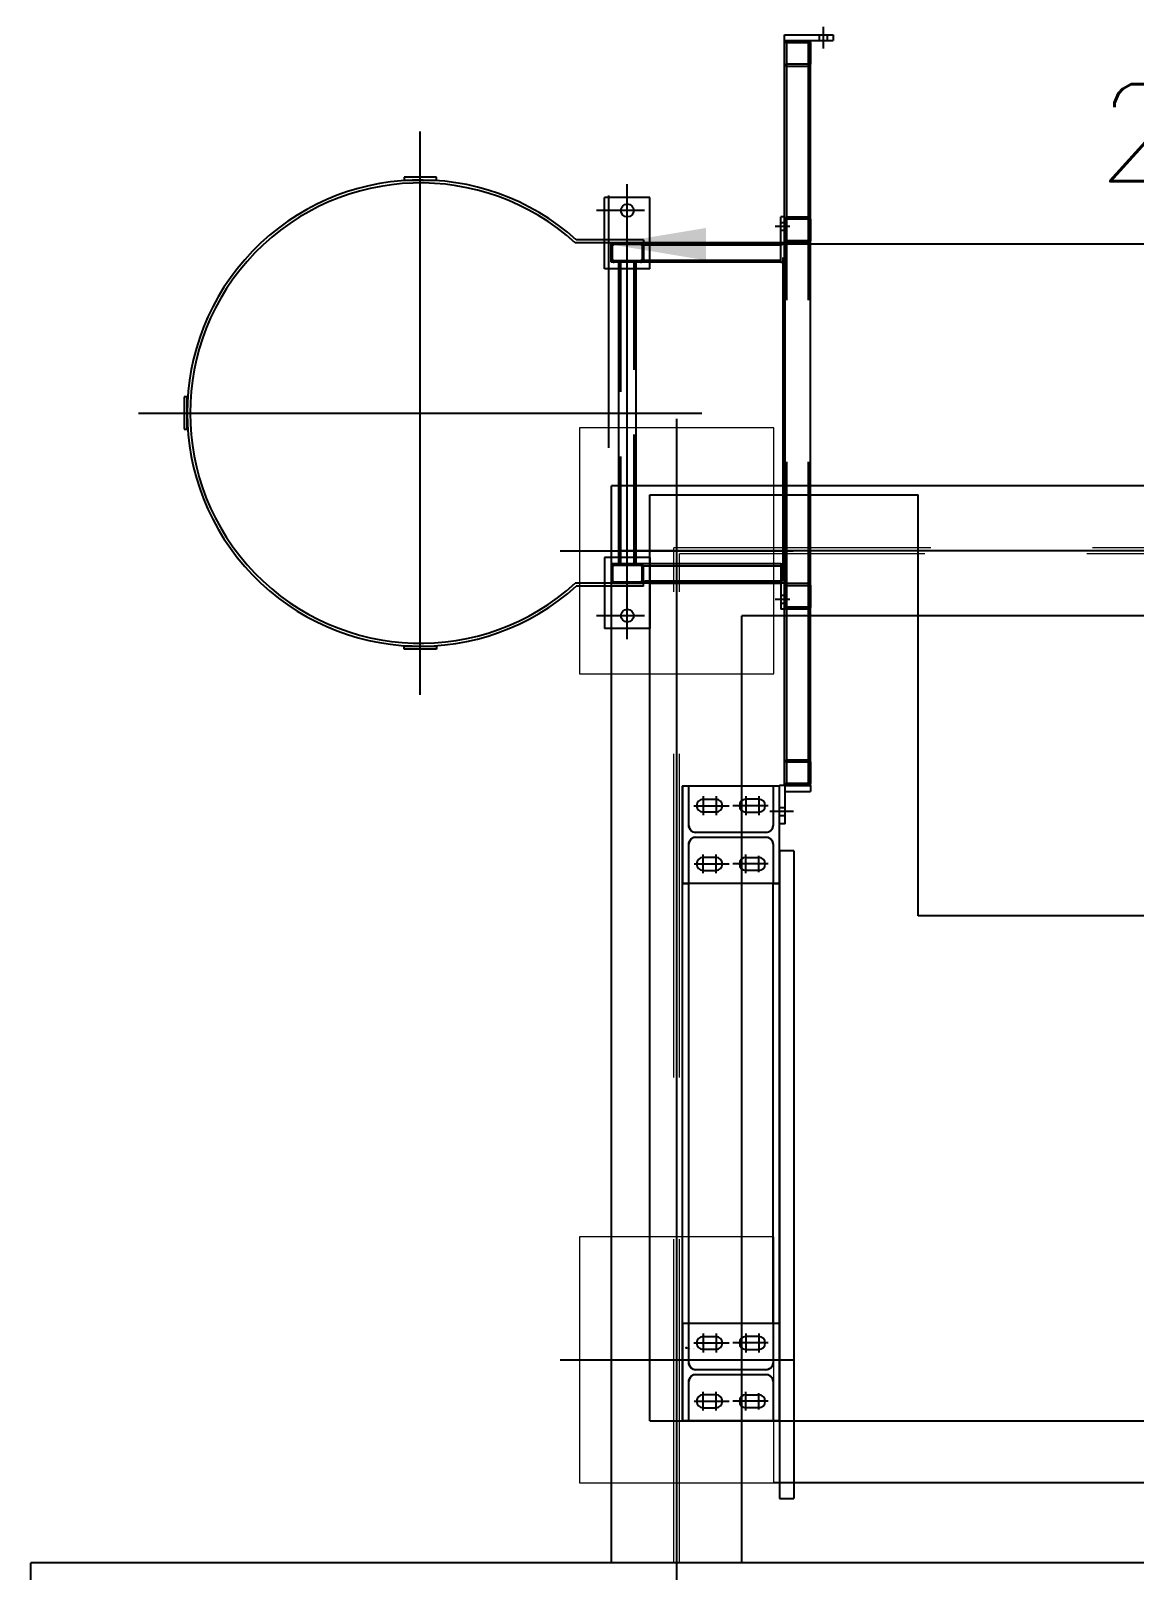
# Model space of a CAD drawing. Header units: millimetres. Extents: x 10462777 to 22643323, y 453826 to 1389191.
# Drawn here: x 11319991 to 11321696, y 600625 to 603003 of the extents above; entities that cross this region are included whole.
import ezdxf
from ezdxf.enums import TextEntityAlignment as Align

# ---------------------------------------------------------------- set-up
doc = ezdxf.new("R2010")
doc.units = ezdxf.units.MM
doc.header["$LTSCALE"] = 200
doc.header["$MEASUREMENT"] = 0
doc.header["$PDMODE"] = 35
doc.header["$PDSIZE"] = -5
doc.linetypes.add('CENTER', pattern=[2, 1.25, -0.25, 0.25, -0.25])
doc.linetypes.add('HIDDEN', pattern=[3.75, 2.5, -1.25])
doc.layers.get('0').update_dxf_attribs({"linetype": 'CONTINUOUS'})
doc.layers.get('DEFPOINTS').update_dxf_attribs({"linetype": 'CONTINUOUS'})
for name, color, linetype in [('3 Hidden', 3, 'HIDDEN'), ('7', 7, 'CONTINUOUS'), ('BOM', 6, 'CONTINUOUS'), ('CENTER', 1, 'CONTINUOUS'), ('HIDDEN', 7, 'HIDDEN')]:
    doc.layers.add(name, color=color, linetype=linetype)
doc.layers.add('AM_0', color=7, linetype='CONTINUOUS', lineweight=30)
doc.layers.add('AM_3', color=6, linetype='HIDDEN', lineweight=15)
doc.styles.add('ROMANS', font='txt.shx ', dxfattribs={"bigfont": ' whgtxt.shx'})
doc.styles.get("Standard").update_dxf_attribs({"font": 'SYMBOL'})
doc.dimstyles.new('ROMANS', dxfattribs={"dimtxt": 2.5, "dimasz": 2.5, "dimexe": 1.25, "dimexo": 0.625, "dimtad": 1, "dimdec": 4, "dimdsep": 46, "dimlunit": 6, "dimtxsty": 'Standard', "dimcen": 2.5, "dimadec": 0, "dimazin": 0, "dimtfac": 1, "dimtdec": 4, "dimtmove": 0, "dimatfit": 3, "dimfxl": 1, "dimtolj": 1, "dimtzin": 0, "dimarcsym": 0})

# ---------------------------------------------------------------- blocks, each defined once
blk = doc.blocks.new('*D129')
at = {"layer": '7', "color": 1, "linetype": 'ByBlock', "lineweight": -2, "transparency": 16777216}
for p, q in [((11320884.1, 602358.9), (11320884.1, 602748.6)), ((11322973.1, 602358.9), (11322973.1, 602748.6)), ((11322823.1, 602673.6), (11321034.1, 602673.6))]:
    blk.add_line(p, q, dxfattribs=at)
at = {"layer": '7', "color": 1, "transparency": 16777216}
for points in [[(11321034.1, 602698.6), (11321034.1, 602648.6), (11320884.1, 602673.6)], [(11322823.1, 602698.6), (11322823.1, 602648.6), (11322973.1, 602673.6)]]:
    blk.add_solid(points, dxfattribs=at)
at = {"layer": 'DEFPOINTS', "color": 0, "transparency": 16777216}
for p in [(11320884.1, 602673.6), (11320884.1, 602298.9), (11322973.1, 602298.9)]:
    blk.add_point(p, dxfattribs=at)
at = {"layer": '7', "color": 4, "transparency": 16777216, "insert": (11321928.6, 602822.8), "char_height": 150, "attachment_point": 5, "style": 'ROMANS'}
blk.add_mtext('\\A1;2,089', dxfattribs=at)
blk = doc.blocks.new('A$C589C101D')
at = {"layer": '7', "color": 3}
for p, q in [((1767.5, 1050), (1767.5, 4036)), ((3606, 4036), (1767.5, 4036)), ((103.5, 1050), (103.5, 3139)), ((1767.5, 3139), (103.5, 3139)), ((304.5, 1251), (304.5, 2938)), ((1767.5, 2938), (304.5, 2938))]:
    blk.add_line(p, q, dxfattribs=at)
at = {"layer": '7'}
blk.add_line((1644, 1300.5), (1644, 2888.5), dxfattribs=at)
at = {"layer": 'AM_3', "color": 6, "linetype": 'Continuous'}
for p, q in [((14, 2888.5), (14, 3188.5)), ((14, 3188.5), (394, 3188.5)), ((394, 3188.5), (394, 2888.5)), ((1264, 2888.5), (1264, 3188.5)), ((1264, 3188.5), (1644, 3188.5)), ((1644, 3188.5), (1644, 2888.5)), ((394, 2888.5), (14, 2888.5)), ((1644, 2888.5), (1264, 2888.5))]:
    blk.add_line(p, q, dxfattribs=at)
at = {"layer": 'AM_3', "color": 7, "linetype": 'HIDDEN'}
for p, q in [((199.5, 1146), (199.5, 3043)), ((1767.5, 3043), (199.5, 3043)), ((208.5, 1155), (208.5, 3034)), ((1767.5, 3034), (208.5, 3034))]:
    blk.add_line(p, q, dxfattribs=at)
at = {"layer": 'CENTER'}
for p, q in [((204, 3218.5), (204, 2858.5)), ((1454, 3218.5), (1454, 2858.5)), ((204, 1150.5), (204, 3128.6)), ((0, 3038.5), (408, 3038.5)), ((304, 3038.5), (1977, 3038.5)), ((1250, 3038.5), (1658, 3038.5))]:
    blk.add_line(p, q, dxfattribs=at)
blk = doc.blocks.new('A$C3BE33B26')
at = {"layer": 'HIDDEN', "ltscale": 0.5}
for p, q in [((0, 35.4), (0, 4.6)), ((3.2, 35.4), (3.2, 4.6)), ((35.4, 40), (4.6, 40)), ((35.4, 36.8), (4.6, 36.8)), ((36.8, 4.6), (36.8, 35.4)), ((40, 4.6), (40, 35.4)), ((4.6, 3.2), (35.4, 3.2)), ((4.6, 0), (35.4, 0))]:
    blk.add_line(p, q, dxfattribs=at)
for centre, radius, start, end in [((4.6, 35.4), 4.6, 90, 180), ((4.6, 35.4), 1.4, 90, 180), ((35.4, 35.4), 4.6, 0, 90), ((35.4, 35.4), 1.4, 0, 90), ((4.6, 4.6), 4.6, 180, 270), ((4.6, 4.6), 1.4, 180, 270), ((35.4, 4.6), 4.6, 270, 360), ((35.4, 4.6), 1.4, 270, 360)]:
    blk.add_arc(centre, radius, start, end, dxfattribs=at)
blk = doc.blocks.new('MCLBM1')
at = {"layer": 'BOM', "color": 0}
blk.add_circle((0, 0), 0.5, dxfattribs=at)
at = {"flags": 10}
blk.add_attdef('BM', text='', height=0.5, dxfattribs=at).set_placement((0, 0), align=Align.MIDDLE)
at = {"flags": 9}
for tag, p in [('SPEC', (0, -3)), ('WEIGHT', (0, -6)), ('USER1', (0, -8)), ('USER2', (0, -9)), ('USER3', (0, -10)), ('USER4', (0, -11)), ('USER5', (0, -12)), ('USER6', (0, -13)), ('NAME', (0, -1)), ('ENAME', (0, -2)), ('MATERIAL', (0, -4)), ('REMARK', (0, -5)), ('PRICE', (0, -7))]:
    blk.add_attdef(tag, p, '', height=0.5, dxfattribs=at)

msp = doc.modelspace()

# ---------------------------------------------------------------- linework, layer by layer
for p, q in [((11321155.64635, 602988.15606), (11321155.64635, 602997.15606)), ((11321155.64635, 602997.15606), (11321230.64635, 602997.15606)), ((11321230.64635, 602997.15606), (11321230.64635, 602988.15606)), ((11321155.64635, 602988.15606), (11321230.64635, 602988.15606)), ((11321155.64635, 602231.15569), (11321155.64635, 602757.15569)), ((11320877.64737, 602635.63618), (11320877.64737, 602745.63618)), ((11320947.64737, 602745.63618), (11320877.64737, 602745.63618)), ((11320947.64737, 602635.63618), (11320947.64737, 602745.63618)), ((11321155.64635, 602675.63618), (11320936.64635, 602675.63618)), ((11321155.64635, 602675.63618), (11321065.64635, 602675.63618)), ((11321156.64635, 602149.63618), (11321156.64635, 602675.63618)), ((11320947.64737, 602635.63618), (11320877.64737, 602635.63618)), ((11321149.64635, 602645.63618), (11321155.64635, 602645.63618)), ((11320947.64737, 602189.63618), (11320877.64737, 602189.63618)), ((11320877.64737, 602189.63618), (11320877.64737, 602079.63618)), ((11320947.64737, 602189.63618), (11320947.64737, 602079.63618)), ((11321149.64635, 602179.63618), (11321155.64635, 602179.63618)), ((11321155.64635, 602149.63618), (11320936.64635, 602149.63618)), ((11321155.64635, 602149.63618), (11320936.64635, 602149.63618)), ((11321193.05894, 602109.63618), (11321150.64635, 602109.63618)), ((11320947.64737, 602079.63618), (11320877.64737, 602079.63618)), ((11320997.64618, 601686.1555), (11320997.64618, 601836.1555)), ((11320997.64618, 601686.1555), (11320997.64618, 601836.1555)), ((11321007.64631, 601836.15454), (11320997.64631, 601836.15454)), ((11320997.64631, 601836.15454), (11320997.64631, 601761.15454)), ((11321007.64631, 601775.65454), (11321007.64631, 601836.15454)), ((11321147.64631, 601836.15454), (11321137.64631, 601836.15454)), ((11321137.64631, 601836.15454), (11321137.64631, 601775.65454)), ((11321147.64631, 601761.15454), (11321147.64631, 601836.15454)), ((11321195.64635, 601837.15563), (11321147.64635, 601837.15563)), ((11321147.64635, 601778.15563), (11321147.64635, 601837.15563)), ((11321155.64635, 601837.15563), (11321195.64635, 601837.15563)), ((11321156.64635, 601778.15563), (11321156.64635, 601837.15563)), ((11321156.64635, 601828.15563), (11321195.64635, 601828.15563)), ((11321195.64635, 601837.15563), (11321195.64635, 601828.15563)), ((11320997.64631, 601761.15454), (11320997.64631, 601686.15454)), ((11321126.64631, 601764.65454), (11321018.64631, 601764.65454)), ((11321018.64631, 601757.65454), (11321126.64631, 601757.65454)), ((11321147.64631, 601686.15454), (11321147.64631, 601761.15454)), ((11321007.64631, 601686.15454), (11321007.64631, 601746.65454)), ((11321137.64631, 601746.65454), (11321137.64631, 601686.15454)), ((11320997.64631, 601686.15454), (11321007.64631, 601686.15454)), ((11321137.64631, 601686.15454), (11321147.64631, 601686.15454)), ((11320997.64631, 600856.15454), (11320997.64631, 601006.15454)), ((11320997.64631, 600856.15454), (11320997.64631, 601006.15454)), ((11321007.64631, 601006.15454), (11320997.64631, 601006.15454)), ((11320997.64631, 601006.15454), (11320997.64631, 600931.15454)), ((11321007.64631, 600945.65454), (11321007.64631, 601006.15454)), ((11321147.64631, 601006.15454), (11321137.64631, 601006.15454)), ((11321137.64631, 601006.15454), (11321137.64631, 600945.65454)), ((11321147.64631, 600931.15454), (11321147.64631, 601006.15454)), ((11320997.64631, 600931.15454), (11320997.64631, 600856.15454)), ((11321126.64631, 600934.65454), (11321018.64631, 600934.65454)), ((11321018.64631, 600927.65454), (11321126.64631, 600927.65454)), ((11321147.64631, 600856.15454), (11321147.64631, 600931.15454)), ((11321007.64631, 600856.15454), (11321007.64631, 600916.65454)), ((11321137.64631, 600916.65454), (11321137.64631, 600856.15454)), ((11320997.64631, 600856.15454), (11321007.64631, 600856.15454)), ((11321137.64631, 600856.15454), (11321147.64631, 600856.15454))]:
    msp.add_line(p, q)
at = {"color": 3}
for p, q in [((11321155.64635, 601837.15563), (11321155.64635, 602988.15606)), ((11321195.64635, 601837.15563), (11321195.64635, 602988.15606)), ((11321195.64635, 602750.15606), (11321195.64635, 602850.15606)), ((11320887.64737, 602645.63618), (11320887.64737, 602675.63641)), ((11321149.64635, 602675.63618), (11320887.64737, 602675.63618)), ((11321149.64635, 602645.63618), (11320887.64737, 602645.63618)), ((11321195.64635, 602440.15569), (11321195.64635, 602540.15569)), ((11321149.64635, 602179.63618), (11320887.64737, 602179.63618)), ((11320887.64737, 602179.63618), (11320887.64737, 602149.63594)), ((11321149.64635, 602149.63618), (11320887.64737, 602149.63618)), ((11321147.64619, 601836.15498), (11320997.64619, 601836.15498)), ((11321147.64618, 601686.1555), (11320997.64618, 601686.1555)), ((11320997.64631, 600856.15454), (11320997.64631, 601686.15454)), ((11321007.64639, 601006.15502), (11321007.64639, 601686.15502)), ((11321137.6461, 601006.15502), (11321137.6461, 601686.15502)), ((11321147.64631, 600856.15454), (11321147.64618, 601686.1555)), ((11321147.64631, 601006.15403), (11320997.64631, 601006.15403)), ((11321147.64631, 600856.15454), (11320997.64631, 600856.15454))]:
    msp.add_line(p, q, dxfattribs=at)
at = {"color": 2}
for p, q in [((11320617.8673, 602777.13618), (11320567.8673, 602777.13618)), ((11320567.8673, 602777.13618), (11320567.8673, 602772.63618)), ((11320617.8673, 602772.63618), (11320617.8673, 602777.13618)), ((11320567.8673, 602772.63618), (11320617.8673, 602772.63618)), ((11320937.64736, 602675.63618), (11320832.05603, 602675.63618)), ((11320937.64737, 602680.13618), (11320833.78952, 602680.13661)), ((11320937.64737, 602680.13618), (11320837.07935, 602680.1366)), ((11320937.64737, 602680.13618), (11320888.54296, 602680.13631)), ((11320937.64737, 602680.13618), (11320888.54296, 602680.13631)), ((11320937.64737, 602680.13618), (11320937.64736, 602675.63618)), ((11320937.64737, 602680.13618), (11320937.64736, 602675.63618)), ((11320899.04737, 602645.63618), (11320899.04737, 602179.63618)), ((11320926.24737, 602179.63618), (11320926.24737, 602645.63618)), ((11320232.8673, 602437.63618), (11320228.3673, 602437.63618)), ((11320228.3673, 602437.63618), (11320228.3673, 602387.63618)), ((11320232.8673, 602387.63618), (11320232.8673, 602437.63618)), ((11320228.3673, 602387.63618), (11320232.8673, 602387.63618)), ((11320937.64736, 602149.63618), (11320832.05603, 602149.63618)), ((11320937.64737, 602145.13618), (11320833.78952, 602145.13574)), ((11320937.64737, 602145.13618), (11320837.07935, 602145.13575)), ((11320937.64737, 602145.13618), (11320937.64736, 602149.63618)), ((11320937.64737, 602145.13618), (11320937.64736, 602149.63618)), ((11320567.8673, 602048.13618), (11320567.8673, 602052.63618)), ((11320567.8673, 602052.63618), (11320617.8673, 602052.63618)), ((11320617.8673, 602048.13618), (11320567.8673, 602048.13618)), ((11320617.8673, 602052.63618), (11320617.8673, 602048.13618))]:
    msp.add_line(p, q, dxfattribs=at)
at = {"color": 4}
for p, q in [((11321155.64635, 602715.63618), (11321149.64635, 602715.63618)), ((11321149.64635, 602645.63618), (11321149.64635, 602715.63618)), ((11321155.64635, 602715.63618), (11321155.64635, 602645.63618)), ((11320937.64736, 602675.63618), (11320887.647, 602675.63641)), ((11320937.64737, 602645.63618), (11320937.64737, 602675.63618)), ((11320948.56547, 602675.63618), (11321149.64635, 602675.63618)), ((11321155.64635, 602645.63618), (11320887.64737, 602645.63618)), ((11320937.64737, 602645.63618), (11320887.64737, 602645.63618)), ((11320937.64737, 602179.63618), (11320887.64737, 602179.63618)), ((11321149.64635, 602179.63618), (11321149.64635, 602109.63618)), ((11321155.64635, 602109.63618), (11321155.64635, 602179.63618)), ((11320937.64736, 602149.63618), (11320887.647, 602149.63594)), ((11320948.56547, 602149.63618), (11321149.64635, 602149.63618)), ((11321155.64635, 602109.63618), (11321149.64635, 602109.63618)), ((11321029.64585, 601816.15453), (11321049.64585, 601816.15453)), ((11321115.64643, 601816.15454), (11321095.64643, 601816.15454)), ((11321049.64585, 601796.15453), (11321029.64585, 601796.15453)), ((11321095.64643, 601796.15454), (11321115.64643, 601796.15454)), ((11321049.6463, 601726.15329), (11321029.6463, 601726.15303)), ((11321029.64656, 601706.15303), (11321049.64656, 601706.15329)), ((11321115.64573, 601706.15304), (11321095.64573, 601706.15329)), ((11321095.64598, 601726.15329), (11321115.64598, 601726.15304)), ((11321029.64586, 600986.15402), (11321049.64586, 600986.15402)), ((11321115.64643, 600986.15403), (11321095.64643, 600986.15403)), ((11321049.64586, 600966.15402), (11321029.64586, 600966.15402)), ((11321095.64643, 600966.15403), (11321115.64643, 600966.15403)), ((11321049.64631, 600896.15277), (11321029.64631, 600896.15252)), ((11321029.64656, 600876.15252), (11321049.64656, 600876.15277)), ((11321115.64573, 600876.15252), (11321095.64573, 600876.15278)), ((11321095.64599, 600896.15278), (11321115.64599, 600896.15252))]:
    msp.add_line(p, q, dxfattribs=at)
at = {"color": 63}
for p, q in [((11321155.64635, 602675.63618), (11321155.64635, 602715.63618)), ((11321155.64635, 602149.63618), (11321155.64635, 602109.63618))]:
    msp.add_line(p, q, dxfattribs=at)
at = {"color": 1, "linetype": 'CENTER'}
for p, q in [((11321163.83643, 602700.63618), (11321141.16843, 602700.63618)), ((11321163.83643, 602124.63618), (11321141.16843, 602124.63618))]:
    msp.add_line(p, q, dxfattribs=at)
at = {"color": 191}
for p, q in [((11320947.64631, 600856.15454), (11320947.64631, 602286.15454)), ((11320947.64631, 602286.15454), (11321361.64631, 602286.15454)), ((11320947.64631, 602286.15454), (11321361.64631, 602286.15454)), ((11321361.64631, 601636.15454), (11321361.64631, 602286.15454)), ((11321733.64631, 601636.15454), (11321361.64631, 601636.15454)), ((11320947.64631, 600856.15454), (11321957.64631, 600856.15454))]:
    msp.add_line(p, q, dxfattribs=at)
at = {"color": 0}
msp.add_line((11321156.64635, 601778.15563), (11321147.64618, 601778.15563), dxfattribs=at)
at = {"color": 241}
for p, q in [((11321147.64631, 601736.15454), (11321147.64631, 600736.15454)), ((11321169.64631, 601736.15454), (11321147.64631, 601736.15454)), ((11321169.64631, 601736.15454), (11321169.64631, 600736.15454)), ((11321147.64631, 600736.15454), (11321169.64631, 600736.15454))]:
    msp.add_line(p, q, dxfattribs=at)
for points in [[(11321147.64618, 601761.1555), (11321147.64618, 601836.1555), (11321137.64618, 601836.1555), (11321137.64618, 601775.6555, -0.4142135624), (11321126.64618, 601764.6555), (11321018.64618, 601764.6555, -0.4142135624), (11321007.64618, 601775.6555), (11321007.64618, 601836.1555), (11320997.64618, 601836.1555), (11320997.64618, 601761.1555)], [(11320997.64618, 601761.1555), (11320997.64618, 601686.1555), (11321007.64618, 601686.1555), (11321007.64618, 601746.6555, -0.4142135624), (11321018.64618, 601757.6555), (11321126.64618, 601757.6555, -0.4142135624), (11321137.64618, 601746.6555), (11321137.64618, 601686.1555), (11321147.64618, 601686.1555), (11321147.64618, 601761.1555)], [(11321147.64631, 600931.15454), (11321147.64631, 601006.15454), (11321137.64631, 601006.15454), (11321137.64631, 600945.65454, -0.4142135624), (11321126.64631, 600934.65454), (11321018.64631, 600934.65454, -0.4142135624), (11321007.64631, 600945.65454), (11321007.64631, 601006.15454), (11320997.64631, 601006.15454), (11320997.64631, 600931.15454)], [(11320997.64631, 600931.15454), (11320997.64631, 600856.15454), (11321007.64631, 600856.15454), (11321007.64631, 600916.65454, -0.4142135624), (11321018.64631, 600927.65454), (11321126.64631, 600927.65454, -0.4142135624), (11321137.64631, 600916.65454), (11321137.64631, 600856.15454), (11321147.64631, 600856.15454), (11321147.64631, 600931.15454)]]:
    msp.add_lwpolyline(points, format="xyb")
for centre in [(11320912.64737, 602725.63618), (11320912.64737, 602099.63618)]:
    msp.add_circle(centre, 10)
at = {"color": 2}
for radius, start, end in [(360, 47.99245967, 312.00754033), (355.5, 47.71464492, 312.28535508)]:
    msp.add_arc((11320592.8673, 602412.63618), radius, start, end, dxfattribs=at)
at = {"color": 4}
for centre, start, end in [((11321029.64585, 601806.15453), 90, 270), ((11321049.64585, 601806.15453), 270, 90), ((11321095.64643, 601806.15454), 90, 270), ((11321115.64643, 601806.15454), 270, 90), ((11321029.64643, 601716.15303), 90.00073264, 270.00073264), ((11321049.64643, 601716.15329), 270.00073264, 90.00073264), ((11321095.64585, 601716.15329), 89.99926736, 269.99926736), ((11321115.64585, 601716.15304), 269.99926736, 89.99926736), ((11321029.64586, 600976.15402), 90, 270), ((11321049.64586, 600976.15402), 270, 90), ((11321095.64643, 600976.15403), 90, 270), ((11321115.64643, 600976.15403), 270, 90), ((11321029.64643, 600886.15252), 90.00073264, 270.00073264), ((11321049.64643, 600886.15277), 270.00073264, 90.00073264), ((11321095.64586, 600886.15278), 89.99926736, 269.99926736), ((11321115.64586, 600886.15252), 269.99926736, 89.99926736)]:
    msp.add_arc(centre, 10, start, end, dxfattribs=at)
for centre, start, end in [((11321018.64631, 601775.65454), 180, 270), ((11321018.64631, 601746.65454), 90, 180), ((11321126.64631, 601775.65454), 270, 0), ((11321126.64631, 601746.65454), 0, 90), ((11321018.64631, 600945.65454), 180, 270), ((11321126.64631, 600945.65454), 270, 0), ((11321018.64631, 600916.65454), 90, 180), ((11321126.64631, 600916.65454), 0, 90)]:
    msp.add_arc(centre, 11, start, end)
at = {"layer": '3 Hidden', "color": 7, "linetype": 'HIDDEN', "ltscale": 0.7}
for p, q in [((11321155.64635, 602706.63618), (11321149.64635, 602706.63618)), ((11321155.64635, 602694.63618), (11321149.64635, 602694.63618)), ((11320937.64737, 602672.63618), (11321149.64635, 602672.63618)), ((11320937.64737, 602648.63618), (11321149.64635, 602648.63618)), ((11320937.64737, 602176.63618), (11321149.64635, 602176.63618)), ((11320937.64737, 602152.63618), (11321149.64635, 602152.63618)), ((11321155.64635, 602130.63618), (11321149.64635, 602130.63618)), ((11321155.64635, 602118.63618), (11321149.64635, 602118.63618))]:
    msp.add_line(p, q, dxfattribs=at)
at = {"layer": '3 Hidden', "color": 7, "linetype": 'HIDDEN', "ltscale": 0.4}
for p, q in [((11320901.84737, 602645.63618), (11320901.84737, 602179.63618)), ((11320923.44737, 602179.63618), (11320923.44737, 602645.63618))]:
    msp.add_line(p, q, dxfattribs=at)
at = {"layer": '3 Hidden', "color": 7, "linetype": 'HIDDEN'}
for p, q in [((11321147.64635, 601803.15563), (11321156.64635, 601803.15563)), ((11321147.64635, 601791.15563), (11321156.64635, 601791.15563))]:
    msp.add_line(p, q, dxfattribs=at)
at = {"layer": '3 Hidden', "color": 7, "linetype": 'HIDDEN', "ltscale": 0.4}
for points in [[(11320933.04737, 602645.63629), (11320892.24737, 602645.63629, -0.414213562), (11320887.64737, 602650.23629), (11320887.64737, 602671.03629, -0.414213562), (11320892.24737, 602675.63629), (11320933.04737, 602675.63629, -0.414213562), (11320937.64737, 602671.03629), (11320937.64737, 602650.23629, -0.414213562), (11320933.04737, 602645.63629)], [(11320933.04737, 602647.93629), (11320892.24737, 602647.93629, -0.414213562), (11320889.94737, 602650.23629), (11320889.94737, 602671.03629, -0.414213562), (11320892.24737, 602673.33629), (11320933.04737, 602673.33629, -0.414213562), (11320935.34737, 602671.03629), (11320935.34737, 602650.23629, -0.414213562), (11320933.04737, 602647.93629)], [(11320933.04737, 602179.63606), (11320892.24737, 602179.63606, 0.414213562), (11320887.64737, 602175.03606), (11320887.64737, 602154.23606, 0.414213562), (11320892.24737, 602149.63606), (11320933.04737, 602149.63606, 0.414213562), (11320937.64737, 602154.23606), (11320937.64737, 602175.03606, 0.414213562), (11320933.04737, 602179.63606)], [(11320933.04737, 602177.33606), (11320892.24737, 602177.33606, 0.414213562), (11320889.94737, 602175.03606), (11320889.94737, 602154.23606, 0.414213562), (11320892.24737, 602151.93606), (11320933.04737, 602151.93606, 0.414213562), (11320935.34737, 602154.23606), (11320935.34737, 602175.03606, 0.414213562), (11320933.04737, 602177.33606)]]:
    msp.add_lwpolyline(points, format="xyb", dxfattribs=at)
at = {"layer": 'AM_0', "lineweight": -3}
for p, q in [((11321155.64635, 602235.65569), (11321155.64635, 602752.65569)), ((11321156.64635, 602154.13618), (11321156.64635, 602671.13618))]:
    msp.add_line(p, q, dxfattribs=at)
at = {"layer": 'BOM', "color": 0}
msp.add_circle((11321003.64631, 600968.65454), 0.5, dxfattribs=at)
at = {"layer": 'CENTER'}
for p, q in [((11321215.64635, 602975.54868), (11321215.64635, 603009.3998)), ((11320592.8673, 601977.63618), (11320592.8673, 602847.63618)), ((11320939.14737, 602725.63618), (11320865.14737, 602725.63618)), ((11320157.8673, 602412.63618), (11321027.8673, 602412.63618)), ((11320939.14737, 602099.63618), (11320865.14737, 602099.63618)), ((11320997.64668, 601798.15501), (11320997.64668, 601814.15501)), ((11321169.32651, 601797.15563), (11321132.63202, 601797.15563)), ((11320997.64655, 601708.15503), (11320997.64655, 601724.15503)), ((11320997.64668, 600878.15407), (11320997.64668, 600894.15407)), ((11320997.64668, 600878.15407), (11320997.64668, 600894.15407))]:
    msp.add_line(p, q, dxfattribs=at)
at = {"layer": 'CENTER', "ltscale": 0.5}
for p, q in [((11320912.64737, 602063.45673), (11320912.64737, 602766.17864)), ((11321015.14585, 601806.15453), (11321044.14585, 601806.15453)), ((11321017.14585, 601806.15453), (11321042.14585, 601806.15453)), ((11321025.14585, 601806.15453), (11321054.14585, 601806.15453)), ((11321027.14585, 601806.15453), (11321052.14585, 601806.15453)), ((11321029.64585, 601820.65453), (11321029.64585, 601791.65453)), ((11321029.64585, 601818.65453), (11321029.64585, 601793.65453)), ((11321041.14631, 601806.15454), (11321070.14631, 601806.15454)), ((11321043.14631, 601806.15454), (11321068.14631, 601806.15454)), ((11321049.64585, 601820.65453), (11321049.64585, 601791.65453)), ((11321104.64643, 601806.15454), (11321075.64643, 601806.15454)), ((11321102.64643, 601806.15454), (11321077.64643, 601806.15454)), ((11321120.14643, 601806.15454), (11321091.14643, 601806.15454)), ((11321118.14643, 601806.15454), (11321093.14643, 601806.15454)), ((11321095.64643, 601820.65454), (11321095.64643, 601791.65454)), ((11321130.14643, 601806.15454), (11321101.14643, 601806.15454)), ((11321128.14643, 601806.15454), (11321103.14643, 601806.15454)), ((11321115.64643, 601820.65454), (11321115.64643, 601791.65454)), ((11321115.64643, 601818.65454), (11321115.64643, 601793.65454)), ((11321029.64661, 601701.65303), (11321029.64624, 601730.65303)), ((11321049.64661, 601701.65329), (11321049.64624, 601730.65329)), ((11321095.64567, 601701.65329), (11321095.64604, 601730.65329)), ((11321015.64688, 601716.15285), (11321044.64688, 601716.15322)), ((11321017.14643, 601716.15287), (11321042.14643, 601716.15319)), ((11321025.14643, 601716.15297), (11321054.14643, 601716.15334)), ((11321027.14643, 601716.153), (11321052.14643, 601716.15332)), ((11321029.64659, 601703.65303), (11321029.64627, 601728.65303)), ((11321041.14688, 601716.15318), (11321070.14688, 601716.15355)), ((11321043.14688, 601716.1532), (11321068.14688, 601716.15352)), ((11321104.64585, 601716.15318), (11321075.64585, 601716.15355)), ((11321102.64585, 601716.1532), (11321077.64585, 601716.15352)), ((11321120.14585, 601716.15298), (11321091.14585, 601716.15335)), ((11321118.14585, 601716.153), (11321093.14585, 601716.15332)), ((11321130.14585, 601716.15285), (11321101.14585, 601716.15322)), ((11321128.14585, 601716.15288), (11321103.14585, 601716.1532)), ((11321115.64569, 601703.65304), (11321115.64601, 601728.65304)), ((11321015.14586, 600976.15402), (11321044.14586, 600976.15402)), ((11321017.14586, 600976.15402), (11321042.14586, 600976.15402)), ((11321025.14586, 600976.15402), (11321054.14586, 600976.15402)), ((11321027.14586, 600976.15402), (11321052.14586, 600976.15402)), ((11321029.64586, 600990.65402), (11321029.64586, 600961.65402)), ((11321029.64586, 600988.65402), (11321029.64586, 600963.65402)), ((11321041.14631, 600976.15403), (11321070.14631, 600976.15403)), ((11321043.14631, 600976.15403), (11321068.14631, 600976.15403)), ((11321049.64586, 600990.65402), (11321049.64586, 600961.65402)), ((11321104.64643, 600976.15403), (11321075.64643, 600976.15403)), ((11321102.64643, 600976.15403), (11321077.64643, 600976.15403)), ((11321120.14643, 600976.15403), (11321091.14643, 600976.15403)), ((11321118.14643, 600976.15403), (11321093.14643, 600976.15403)), ((11321095.64643, 600990.65403), (11321095.64643, 600961.65403)), ((11321130.14643, 600976.15403), (11321101.14643, 600976.15403)), ((11321128.14643, 600976.15403), (11321103.14643, 600976.15403)), ((11321115.64643, 600990.65403), (11321115.64643, 600961.65403)), ((11321115.64643, 600988.65403), (11321115.64643, 600963.65403)), ((11321029.64662, 600871.65252), (11321029.64625, 600900.65252)), ((11321029.64659, 600873.65252), (11321029.64627, 600898.65252)), ((11321049.64662, 600871.65277), (11321049.64625, 600900.65277)), ((11321095.64567, 600871.65278), (11321095.64604, 600900.65278)), ((11321115.6457, 600873.65252), (11321115.64602, 600898.65252)), ((11321015.64689, 600886.15234), (11321044.64689, 600886.15271)), ((11321017.14643, 600886.15236), (11321042.14643, 600886.15268)), ((11321025.14643, 600886.15246), (11321054.14643, 600886.15283)), ((11321027.14643, 600886.15248), (11321052.14643, 600886.1528)), ((11321041.14689, 600886.15266), (11321070.14689, 600886.15303)), ((11321043.14689, 600886.15269), (11321068.14689, 600886.15301)), ((11321104.64586, 600886.15266), (11321075.64586, 600886.15303)), ((11321102.64586, 600886.15269), (11321077.64586, 600886.15301)), ((11321120.14586, 600886.15247), (11321091.14586, 600886.15284)), ((11321118.14586, 600886.15249), (11321093.14586, 600886.15281)), ((11321130.14586, 600886.15234), (11321101.14586, 600886.15271)), ((11321128.14586, 600886.15236), (11321103.14586, 600886.15268))]:
    msp.add_line(p, q, dxfattribs=at)
at = {"layer": 'HIDDEN'}
for p, q in [((11321209.64635, 602988.15606), (11321209.64635, 602997.15606)), ((11321221.64635, 602988.15606), (11321221.64635, 602997.15606)), ((11321158.84635, 601837.15563), (11321158.84635, 602988.15606)), ((11321192.44635, 601837.15563), (11321192.44635, 602988.15606)), ((11321152.44635, 602672.43618), (11320939.84635, 602672.43618)), ((11321152.44635, 602672.43618), (11321068.84635, 602672.43618)), ((11321153.44635, 602152.83618), (11321153.44635, 602672.43618)), ((11321152.44635, 602152.83618), (11320939.84635, 602152.83618)), ((11321152.44635, 602152.83618), (11320939.84635, 602152.83618))]:
    msp.add_line(p, q, dxfattribs=at)

# ---------------------------------------------------------------- block references
at = {"xscale": -1, "rotation": 180}
for p in [(11321155.64631, 602988.15625), (11321155.64631, 602715.63637), (11321155.66605, 602149.63637), (11321155.64631, 601877.15582)]:
    msp.add_blockref('A$C3BE33B26', p, dxfattribs=at)
at = {"layer": '7', "xscale": -1, "rotation": 90}
msp.add_blockref('A$C589C101D', (11324027.32523, 602403.88489), dxfattribs=at)
at = {"layer": 'BOM', "extrusion": (0, 0, -1), "xscale": -1, "zscale": -1, "rotation": 270}
msp.add_blockref('MCLBM1', (-11321003.64631, 600968.65454), dxfattribs=at)

# ---------------------------------------------------------------- texts
at = {"text_generation_flag": 4, "flags": 10}
msp.add_attdef('BM', text='BM', height=0.5, rotation=270, dxfattribs=at).set_placement((11321003.64631, 600968.65454), align=Align.MIDDLE)
at = {"text_generation_flag": 4, "flags": 9}
for tag, p in [('NAME', (11321004.64631, 600968.65454)), ('ENAME', (11321005.64631, 600968.65454)), ('SPEC', (11321006.64631, 600968.65454)), ('MATERIAL', (11321007.64631, 600968.65454)), ('REMARK', (11321008.64631, 600968.65454)), ('WEIGHT', (11321009.64631, 600968.65454)), ('PRICE', (11321010.64631, 600968.65454)), ('USER1', (11321011.64631, 600968.65454)), ('USER2', (11321012.64631, 600968.65454)), ('USER3', (11321013.64631, 600968.65454)), ('USER4', (11321014.64631, 600968.65454)), ('USER5', (11321015.64631, 600968.65454)), ('USER6', (11321016.64631, 600968.65454))]:
    msp.add_attdef(tag, p, '', height=0.5, rotation=270, dxfattribs=at)

# ---------------------------------------------------------------- dimensions: what is measured, and where the dimension line sits
at = {"layer": '7'}
dim = msp.add_linear_dim(base=(11320884.09333, 602673.55642), p1=(11322973.09333, 602298.86843), p2=(11320884.09333, 602298.86843), dimstyle='ROMANS', override={"dimscale": 60, "dimexo": 1, "dimgap": 1, "dimtxsty": 'ROMANS', "dimclrd": 1, "dimclre": 1, "dimclrt": 4, "dimadec": 4, "dimazin": 2, "dimarcsym": 1}, dxfattribs=at)
dim.commit()
dim.dimension.update_dxf_attribs({"geometry": '*D129', "text_midpoint": (11321928.59333, 602822.84213)})

doc.saveas('drawing.dxf')
